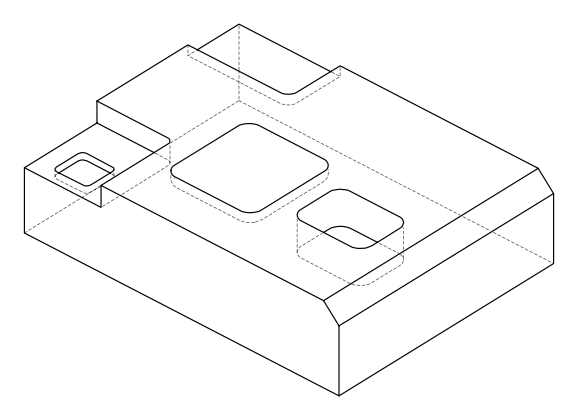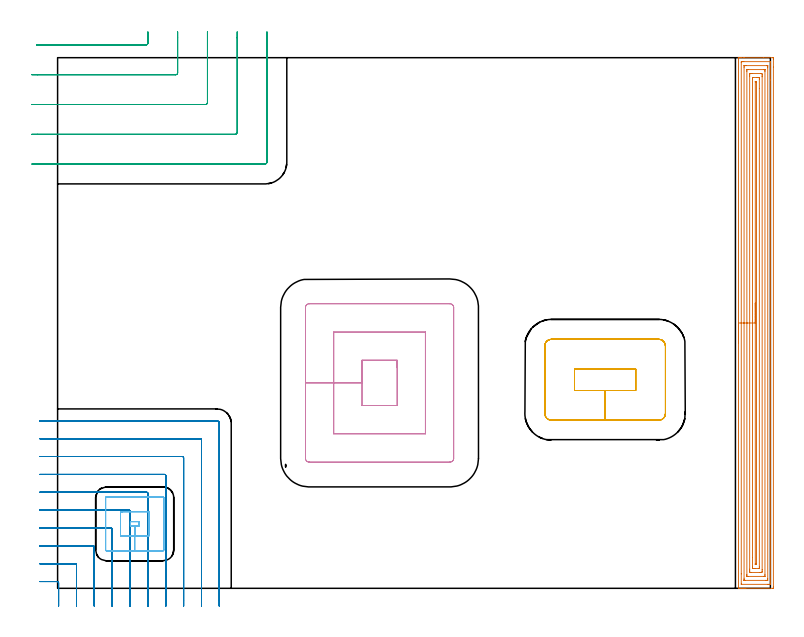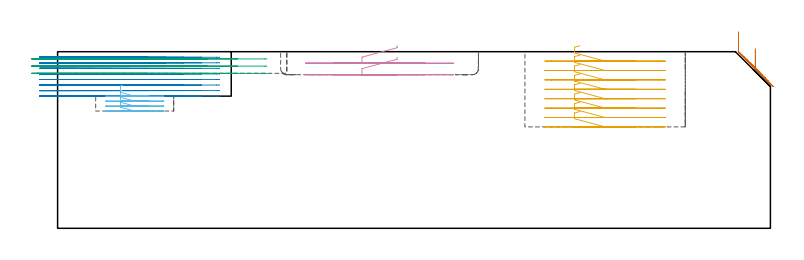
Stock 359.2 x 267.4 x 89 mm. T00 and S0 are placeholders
(PLAN: 6 operations, 5 tool changes, 48 min)
(1 AREA_MILL | FG_CHAMFER_SURFACE | UGT0205_001 | 15.19 min | 41415 mm3)
(2 MILL_CORNER_NOTCH_RECTANGULAR | CORNER_NOTCH_RECTANGULAR | NXT0201_011 | Follow Part, ap 3, ae 75% | 18.33 min | 176944 mm3)
(3 MILL_CORNER_NOTCH_RECTANGULAR_1 | CORNER_NOTCH_RECTANGULAR_1 | UGT0201_094 | Follow Part, ap 5, ae 75% | 4.09 min | 79795 mm3)
(4 MILL_RECTANGULAR_POCKET | POCKET_RECTANGULAR_STRAIGHT | NXT0201_007 | Follow Part, ap 6.25, ae 75% | 2.72 min | 118348 mm3)
(5 MILL_RECTANGULAR_POCKET_1 | POCKET_RECTANGULAR_STRAIGHT_1 | UGT0201_094 | Follow Part, ap 5, ae 75% | 5.73 min | 180369 mm3)
(6 MILL_RECTANGULAR_POCKET_2 | POCKET_RECTANGULAR_STRAIGHT_2 | NXT0201_013 | Follow Part, ap 2.5, ae 75% | 1.97 min | 10774 mm3)
(TOOL UGT0205_001 | Chamfer Mill 20 x 3 x 45 deg. | D20 FL50 Z2)
(TOOL NXT0201_011 | ENDMILL 12mm [2P460-1200-NA 1630] | D12 FL38 Z6)
(TOOL UGT0201_094 | End mill 20 mm | D20 FL38 Z4)
(TOOL NXT0201_007 | ENDMILL 25mm [R216.25-25050GCK54P 1620] | D25 R3 FL54 Z5)
(TOOL NXT0201_013 | ENDMILL 10mm | D10 FL30 Z4)
(OP 1 AREA_MILL)
G17 G21 G94 G90
T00 M6
G54
G17 G0 G90 X343.1 Y123.7 S1061 M3
G43 Z99. H0
G94 G1 Y123.738 Z98.128 F250.
Y123.852 Z97.263
Y124.041 Z96.412
Y124.303 Z95.58
Y124.637 Z94.774
Y125.04 Z94.
Y125.508 Z93.264
Y126.04 Z92.572
Y126.629 Z91.929
Y127.272 Z91.339
Y127.964 Z90.808
Y128.7 Z90.34
Y129.474 Z89.937
Y130.28 Z89.603
Y131.112 Z89.341
Y131.963 Z89.152
Y132.828 Z89.038
Y133.7 Z89.
Y267.231
X343.098 Y267.397 Z88.992
X343.099 Y267.398
X343.429 Y267.4 Z88.67
X343.75 Z88.349
X344.417 Z87.678
X345.631 Z86.466
X346.178 Z85.917
X355.725 Z76.372
X360.264 Z71.834
X360.539 Y267.398 Z71.558
X360.692 Y267.39 Z71.406
X360.699 Y267.236 Z71.399
X360.7 Y266.784 Z71.4
Y262.625
Y0.616
X360.696 Y0.161 Z71.402
X360.692 Y0.01 Z71.406
X360.537 Y0. Z71.56
X346.784 Z85.311
X346.178 Z85.917
X345.63 Z86.466
X345.297 Z86.799
X344.75 Z87.346
X344.417 Z87.678
X343.75 Z88.349
X343.43 Z88.669
X343.099 Y0.002 Z88.992
X343.098 Y0.003
X343.1 Y0.169 Z89.
Y133.7
X344.514 Z87.586
X344.515 Y264.898 Z87.585
X344.516 Y264.998 Z87.584
X344.521 Y265.385 Z87.579
X344.905 Y265.396 Z87.195
X345.297 Y265.398 Z86.803
X345.781 Y265.4 Z86.319
X359.195 Y265.399 Z72.905
X359.226 Y265.398 Z72.874
X359.257 Y265.394 Z72.843
X359.278 Y265.39 Z72.822
X359.279 Y265.366 Z72.821
X359.285 Y265.098 Z72.815
X359.286 Y256.053 Z72.814
X359.285 Y2.502 Z72.815
X359.284 Y2.402 Z72.816
X359.279 Y2.015 Z72.821
X358.895 Y2.004 Z73.205
X358.503 Y2.002 Z73.597
X358.019 Y2. Z74.081
X344.605 Y2.001 Z87.495
X344.575 Y2.002 Z87.525
X344.543 Y2.006 Z87.557
X344.522 Y2.01 Z87.578
X344.521 Y2.034 Z87.579
X344.515 Y2.302 Z87.585
X344.514 Y7.275 Z87.586
Y133.7
X345.928 Z86.172
X345.929 Y262.571 Z86.171
X345.932 Y263.212 Z86.168
X345.934 Y263.337 Z86.166
X345.937 Y263.39 Z86.163
X345.996 Y263.396 Z86.104
X346.178 Y263.398 Z85.922
X346.872 Y263.4 Z85.228
X357.437 Z74.663
X357.622 Y263.397 Z74.478
X357.808 Y263.393 Z74.292
X357.856 Y263.39 Z74.244
X357.865 Y263.361 Z74.235
X357.868 Y263.296 Z74.232
X357.87 Y263.212 Z74.23
X357.871 Y262.959 Z74.229
X357.872 Y262.318 Z74.228
X357.871 Y4.829 Z74.229
X357.868 Y4.188 Z74.232
X357.866 Y4.063 Z74.234
X357.863 Y4.01 Z74.237
X357.804 Y4.004 Z74.296
X357.622 Y4.002 Z74.478
X356.928 Y4. Z75.172
X346.363 Z85.737
X346.178 Y4.003 Z85.922
X345.992 Y4.008 Z86.108
X345.944 Y4.01 Z86.156
X345.935 Y4.039 Z86.165
X345.932 Y4.104 Z86.168
X345.93 Y4.188 Z86.17
X345.929 Y4.441 Z86.171
X345.928 Y5.082 Z86.172
Y133.7
X347.343 Z84.757
Y260.532
X347.346 Y261.132 Z84.754
X347.35 Y261.337 Z84.75
X347.356 Y261.39 Z84.744
X347.404 Y261.393 Z84.696
X347.511 Y261.396 Z84.589
X347.938 Y261.4 Z84.162
X355.887 Z76.213
X356.291 Y261.397 Z75.809
X356.393 Y261.394 Z75.707
X356.441 Y261.39 Z75.659
X356.451 Y261.383 Z75.649
X356.453 Y261.366 Z75.647
X356.455 Y261.268 Z75.645
X356.457 Y260.821 Z75.643
Y260.532
Y6.868
X356.454 Y6.268 Z75.646
X356.45 Y6.063 Z75.65
X356.444 Y6.01 Z75.656
X356.396 Y6.007 Z75.704
X356.289 Y6.004 Z75.811
X355.862 Y6. Z76.238
X347.913 Z84.187
X347.509 Y6.003 Z84.591
X347.408 Y6.006 Z84.692
X347.359 Y6.01 Z84.741
X347.349 Y6.017 Z84.751
X347.348 Y6.034 Z84.752
X347.345 Y6.132 Z84.755
X347.343 Y6.579 Z84.757
Y6.868
Y133.7
X348.757 Z83.343
Y257.915
X348.761 Y258.746 Z83.339
X348.763 Y258.802 Z83.337
X348.819 Y259.39 Z83.281
X349.058 Y259.396 Z83.042
X349.699 Y259.399 Z82.401
X349.935 Y259.4 Z82.165
X354.338 Y259.399 Z77.762
X354.981 Y259.39 Z77.119
X355.037 Y258.746 Z77.063
X355.04 Y258.686 Z77.06
X355.043 Y257.852 Z77.057
Y257.79
Y9.485
X355.039 Y8.654 Z77.061
X355.037 Y8.598 Z77.063
X354.981 Y8.01 Z77.119
X354.742 Y8.004 Z77.358
X354.101 Y8.001 Z77.999
X353.865 Y8. Z78.235
X349.462 Y8.002 Z82.638
X348.819 Y8.01 Z83.281
X348.764 Y8.654 Z83.336
X348.76 Y8.714 Z83.34
X348.757 Y9.547 Z83.343
Y9.61
Y133.7
X350.171 Z81.929
Y256.48
X350.173 Y256.959 Z81.927
X350.177 Y257.368 Z81.923
X350.179 Y257.39 Z81.921
X350.2 Y257.393 Z81.9
X350.254 Y257.397 Z81.846
X350.362 Y257.399 Z81.738
X350.579 Y257.4 Z81.521
X352.34 Y257.399 Z79.76
X352.789 Y257.397 Z79.311
X353.221 Y257.39 Z78.879
X353.622 Y257.364 Z78.478
X353.626 Y256.959 Z78.474
X353.628 Y256.546 Z78.472
X353.629 Y251.834 Z78.471
Y10.92
X353.627 Y10.441 Z78.473
X353.623 Y10.032 Z78.477
X353.621 Y10.01 Z78.479
X353.6 Y10.007 Z78.5
X353.546 Y10.003 Z78.554
X353.438 Y10.001 Z78.662
X353.221 Y10. Z78.879
X351.46 Y10.001 Z80.64
X351.011 Y10.003 Z81.089
X350.579 Y10.01 Z81.521
X350.178 Y10.036 Z81.922
X350.175 Y10.441 Z81.925
X350.172 Y10.854 Z81.928
X350.171 Y15.559 Z81.929
Y133.7
X351.585 Z80.515
X351.586 Y255.173 Z80.514
X351.587 Y255.332 Z80.513
X351.589 Y255.371 Z80.511
X351.591 Y255.385 Z80.509
X351.603 Y255.39 Z80.497
X351.676 Y255.395 Z80.424
X351.788 Y255.398 Z80.312
X352.117 Y255.399 Z79.983
X352.178 Y255.396 Z79.922
X352.196 Y255.392 Z79.904
X352.208 Y255.387 Z79.892
X352.21 Y255.362 Z79.89
X352.213 Y255.302 Z79.887
X352.214 Y255.173 Z79.886
X352.215 Y255.046 Z79.885
X352.214 Y12.227 Z79.886
X352.213 Y12.068 Z79.887
X352.21 Y12.029 Z79.89
X352.209 Y12.015 Z79.891
X352.197 Y12.01 Z79.903
X352.124 Y12.005 Z79.976
X352.012 Y12.002 Z80.088
X351.683 Y12.001 Z80.417
X351.622 Y12.004 Z80.478
X351.604 Y12.008 Z80.496
X351.592 Y12.014 Z80.508
X351.59 Y12.038 Z80.51
X351.587 Y12.098 Z80.513
X351.586 Y12.227 Z80.514
X351.585 Y12.354 Z80.515
Y133.7
Y134.572 Z80.553
Y135.436 Z80.667
Y136.288 Z80.855
Y137.12 Z81.118
Y137.926 Z81.452
Y138.7 Z81.854
Y139.436 Z82.323
Y140.128 Z82.854
Y140.771 Z83.444
Y141.36 Z84.087
Y141.891 Z84.779
Y142.36 Z85.515
Y142.763 Z86.289
Y143.097 Z87.094
Y143.359 Z87.927
Y143.548 Z88.778
Y143.662 Z89.643
Y143.7 Z90.515
G0 Z99.
M5
M2
(OP 2 MILL_CORNER_NOTCH_RECTANGULAR)
G17 G21 G94 G90
T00 M6
G54
G17 G0 G90 X0.5 Y-9. S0 M3
G43 Z99. H1
Z86.2
G94 G1 Y-6. F250.
Y2.806 F500.
G3 X-0.094 Y3.4 R0.6
G1 X-6.
X-9. F250.
G0 Z99.
X9.5 Y-9.
Z86.2
G1 Y-6.
Y11.805 F500.
G3 X8.905 Y12.4 R0.6
G1 X-6.
X-9. F250.
G0 Z99.
X18.5 Y-9.
Z86.2
G1 Y-6.
Y20.805 F500.
G3 X17.905 Y21.4 R0.6
G1 X-6.
X-9. F250.
G0 Z99.
X27.5 Y-9.
Z86.2
G1 Y-6.
Y29.805 F500.
G3 X26.905 Y30.4 R0.6
G1 X-6.
X-9. F250.
G0 Z99.
X36.5 Y-9.
Z86.2
G1 Y-6.
Y38.804 F500.
G3 X35.904 Y39.4 R0.6
G1 X-6.
X-9. F250.
G0 Z99.
X45.5 Y-9.
Z86.2
G1 Y-6.
Y47.804 F500.
G3 X44.904 Y48.4 R0.6
G1 X-6.
X-9. F250.
G0 Z99.
X54.5 Y-9.
Z86.2
G1 Y-6.
Y56.804 F500.
G3 X53.904 Y57.4 R0.6
G1 X-6.
X-9. F250.
G0 Z99.
X63.5 Y-9.
Z86.2
G1 Y-6.
Y65.804 F500.
G3 X62.904 Y66.4 R0.6
G1 X-6.
X-9. F250.
G0 Z99.
X72.5 Y-9.
Z86.2
G1 Y-6.
Y74.803 F500.
G3 X71.903 Y75.4 R0.6
G1 X-6.
X-9. F250.
G0 Z99.
X81.5 Y-9.
Z86.2
G1 Y-6.
Y83.1 F500.
G3 X80.2 Y84.4 R1.3
G1 X-6.
X-9. F250.
G0 Z99.
X0.5 Y-9.
Z83.4
G1 Y-6.
Y2.806 F500.
G3 X-0.094 Y3.4 R0.6
G1 X-6.
X-9. F250.
G0 Z99.
X9.5 Y-9.
Z83.4
G1 Y-6.
Y11.805 F500.
G3 X8.905 Y12.4 R0.6
G1 X-6.
X-9. F250.
G0 Z99.
X18.5 Y-9.
Z83.4
G1 Y-6.
Y20.805 F500.
G3 X17.905 Y21.4 R0.6
G1 X-6.
X-9. F250.
G0 Z99.
X27.5 Y-9.
Z83.4
G1 Y-6.
Y29.805 F500.
G3 X26.905 Y30.4 R0.6
G1 X-6.
X-9. F250.
G0 Z99.
X36.5 Y-9.
Z83.4
G1 Y-6.
Y38.804 F500.
G3 X35.904 Y39.4 R0.6
G1 X-6.
X-9. F250.
G0 Z99.
X45.5 Y-9.
Z83.4
G1 Y-6.
Y47.804 F500.
G3 X44.904 Y48.4 R0.6
G1 X-6.
X-9. F250.
G0 Z99.
X54.5 Y-9.
Z83.4
G1 Y-6.
Y56.804 F500.
G3 X53.904 Y57.4 R0.6
G1 X-6.
X-9. F250.
G0 Z99.
X63.5 Y-9.
Z83.4
G1 Y-6.
Y65.804 F500.
G3 X62.904 Y66.4 R0.6
G1 X-6.
X-9. F250.
G0 Z99.
X72.5 Y-9.
Z83.4
G1 Y-6.
Y74.803 F500.
G3 X71.903 Y75.4 R0.6
G1 X-6.
X-9. F250.
G0 Z99.
X81.5 Y-9.
Z83.4
G1 Y-6.
Y83.1 F500.
G3 X80.2 Y84.4 R1.3
G1 X-6.
X-9. F250.
G0 Z99.
X0.5 Y-9.
Z80.6
G1 Y-6.
Y2.806 F500.
G3 X-0.094 Y3.4 R0.6
G1 X-6.
X-9. F250.
G0 Z99.
X9.5 Y-9.
Z80.6
G1 Y-6.
Y11.805 F500.
G3 X8.905 Y12.4 R0.6
G1 X-6.
X-9. F250.
G0 Z99.
X18.5 Y-9.
Z80.6
G1 Y-6.
Y20.805 F500.
G3 X17.905 Y21.4 R0.6
G1 X-6.
X-9. F250.
G0 Z99.
X27.5 Y-9.
Z80.6
G1 Y-6.
Y29.805 F500.
G3 X26.905 Y30.4 R0.6
G1 X-6.
X-9. F250.
G0 Z99.
X36.5 Y-9.
Z80.6
G1 Y-6.
Y38.804 F500.
G3 X35.904 Y39.4 R0.6
G1 X-6.
X-9. F250.
G0 Z99.
X45.5 Y-9.
Z80.6
G1 Y-6.
Y47.804 F500.
G3 X44.904 Y48.4 R0.6
G1 X-6.
X-9. F250.
G0 Z99.
X54.5 Y-9.
Z80.6
G1 Y-6.
Y56.804 F500.
G3 X53.904 Y57.4 R0.6
G1 X-6.
X-9. F250.
G0 Z99.
X63.5 Y-9.
Z80.6
G1 Y-6.
Y65.804 F500.
G3 X62.904 Y66.4 R0.6
G1 X-6.
X-9. F250.
G0 Z99.
X72.5 Y-9.
Z80.6
G1 Y-6.
Y74.803 F500.
G3 X71.903 Y75.4 R0.6
G1 X-6.
X-9. F250.
G0 Z99.
X81.5 Y-9.
Z80.6
G1 Y-6.
Y83.1 F500.
G3 X80.2 Y84.4 R1.3
G1 X-6.
X-9. F250.
G0 Z99.
X0.5 Y-9.
Z77.8
G1 Y-6.
Y2.806 F500.
G3 X-0.094 Y3.4 R0.6
G1 X-6.
X-9. F250.
G0 Z99.
X9.5 Y-9.
Z77.8
G1 Y-6.
Y11.805 F500.
G3 X8.905 Y12.4 R0.6
G1 X-6.
X-9. F250.
G0 Z99.
X18.5 Y-9.
Z77.8
G1 Y-6.
Y20.805 F500.
G3 X17.905 Y21.4 R0.6
G1 X-6.
X-9. F250.
G0 Z99.
X27.5 Y-9.
Z77.8
G1 Y-6.
Y29.805 F500.
G3 X26.905 Y30.4 R0.6
G1 X-6.
X-9. F250.
G0 Z99.
X36.5 Y-9.
Z77.8
G1 Y-6.
Y38.804 F500.
G3 X35.904 Y39.4 R0.6
G1 X-6.
X-9. F250.
G0 Z99.
X45.5 Y-9.
Z77.8
G1 Y-6.
Y47.804 F500.
G3 X44.904 Y48.4 R0.6
G1 X-6.
X-9. F250.
G0 Z99.
X54.5 Y-9.
Z77.8
G1 Y-6.
Y56.804 F500.
G3 X53.904 Y57.4 R0.6
G1 X-6.
X-9. F250.
G0 Z99.
X63.5 Y-9.
Z77.8
G1 Y-6.
Y65.804 F500.
G3 X62.904 Y66.4 R0.6
G1 X-6.
X-9. F250.
G0 Z99.
X72.5 Y-9.
Z77.8
G1 Y-6.
Y74.803 F500.
G3 X71.903 Y75.4 R0.6
G1 X-6.
X-9. F250.
G0 Z99.
X81.5 Y-9.
Z77.8
G1 Y-6.
Y83.1 F500.
G3 X80.2 Y84.4 R1.3
G1 X-6.
X-9. F250.
G0 Z99.
X0.5 Y-9.
Z75.
G1 Y-6.
Y2.806 F500.
G3 X-0.094 Y3.4 R0.6
G1 X-6.
X-9. F250.
G0 Z99.
X9.5 Y-9.
Z75.
G1 Y-6.
Y11.805 F500.
G3 X8.905 Y12.4 R0.6
G1 X-6.
X-9. F250.
G0 Z99.
X18.5 Y-9.
Z75.
G1 Y-6.
Y20.805 F500.
G3 X17.905 Y21.4 R0.6
G1 X-6.
X-9. F250.
G0 Z99.
X27.5 Y-9.
Z75.
G1 Y-6.
Y29.805 F500.
G3 X26.905 Y30.4 R0.6
G1 X-6.
X-9. F250.
G0 Z99.
X36.5 Y-9.
Z75.
G1 Y-6.
Y38.804 F500.
G3 X35.904 Y39.4 R0.6
G1 X-6.
X-9. F250.
G0 Z99.
X45.5 Y-9.
Z75.
G1 Y-6.
Y47.804 F500.
G3 X44.904 Y48.4 R0.6
G1 X-6.
X-9. F250.
G0 Z99.
X54.5 Y-9.
Z75.
G1 Y-6.
Y56.804 F500.
G3 X53.904 Y57.4 R0.6
G1 X-6.
X-9. F250.
G0 Z99.
X63.5 Y-9.
Z75.
G1 Y-6.
Y65.804 F500.
G3 X62.904 Y66.4 R0.6
G1 X-6.
X-9. F250.
G0 Z99.
X72.5 Y-9.
Z75.
G1 Y-6.
Y74.803 F500.
G3 X71.903 Y75.4 R0.6
G1 X-6.
X-9. F250.
G0 Z99.
X81.5 Y-9.
Z75.
G1 Y-6.
Y83.1 F500.
G3 X80.2 Y84.4 R1.3
G1 X-6.
X-9. F250.
G0 Z99.
X0.5 Y-9.
Z72.2
G1 Y-6.
Y2.806 F500.
G3 X-0.094 Y3.4 R0.6
G1 X-6.
X-9. F250.
G0 Z99.
X9.5 Y-9.
Z72.2
G1 Y-6.
Y11.805 F500.
G3 X8.905 Y12.4 R0.6
G1 X-6.
X-9. F250.
G0 Z99.
X18.5 Y-9.
Z72.2
G1 Y-6.
Y20.805 F500.
G3 X17.905 Y21.4 R0.6
G1 X-6.
X-9. F250.
G0 Z99.
X27.5 Y-9.
Z72.2
G1 Y-6.
Y29.805 F500.
G3 X26.905 Y30.4 R0.6
G1 X-6.
X-9. F250.
G0 Z99.
X36.5 Y-9.
Z72.2
G1 Y-6.
Y38.804 F500.
G3 X35.904 Y39.4 R0.6
G1 X-6.
X-9. F250.
G0 Z99.
X45.5 Y-9.
Z72.2
G1 Y-6.
Y47.804 F500.
G3 X44.904 Y48.4 R0.6
G1 X-6.
X-9. F250.
G0 Z99.
X54.5 Y-9.
Z72.2
G1 Y-6.
Y56.804 F500.
G3 X53.904 Y57.4 R0.6
G1 X-6.
X-9. F250.
G0 Z99.
X63.5 Y-9.
Z72.2
G1 Y-6.
Y65.804 F500.
G3 X62.904 Y66.4 R0.6
G1 X-6.
X-9. F250.
G0 Z99.
X72.5 Y-9.
Z72.2
G1 Y-6.
Y74.803 F500.
G3 X71.903 Y75.4 R0.6
G1 X-6.
X-9. F250.
G0 Z99.
X81.5 Y-9.
Z72.2
G1 Y-6.
Y83.1 F500.
G3 X80.2 Y84.4 R1.3
G1 X-6.
X-9. F250.
G0 Z99.
X0.5 Y-9.
Z69.4
G1 Y-6.
Y2.806 F500.
G3 X-0.094 Y3.4 R0.6
G1 X-6.
X-9. F250.
G0 Z99.
X9.5 Y-9.
Z69.4
G1 Y-6.
Y11.805 F500.
G3 X8.905 Y12.4 R0.6
G1 X-6.
X-9. F250.
G0 Z99.
X18.5 Y-9.
Z69.4
G1 Y-6.
Y20.805 F500.
G3 X17.905 Y21.4 R0.6
G1 X-6.
X-9. F250.
G0 Z99.
X27.5 Y-9.
Z69.4
G1 Y-6.
Y29.805 F500.
G3 X26.905 Y30.4 R0.6
G1 X-6.
X-9. F250.
G0 Z99.
X36.5 Y-9.
Z69.4
G1 Y-6.
Y38.804 F500.
G3 X35.904 Y39.4 R0.6
G1 X-6.
X-9. F250.
G0 Z99.
X45.5 Y-9.
Z69.4
G1 Y-6.
Y47.804 F500.
G3 X44.904 Y48.4 R0.6
G1 X-6.
X-9. F250.
G0 Z99.
X54.5 Y-9.
Z69.4
G1 Y-6.
Y56.804 F500.
G3 X53.904 Y57.4 R0.6
G1 X-6.
X-9. F250.
G0 Z99.
X63.5 Y-9.
Z69.4
G1 Y-6.
Y65.804 F500.
G3 X62.904 Y66.4 R0.6
G1 X-6.
X-9. F250.
G0 Z99.
X72.5 Y-9.
Z69.4
G1 Y-6.
Y74.803 F500.
G3 X71.903 Y75.4 R0.6
G1 X-6.
X-9. F250.
G0 Z99.
X81.5 Y-9.
Z69.4
G1 Y-6.
Y83.1 F500.
G3 X80.2 Y84.4 R1.3
G1 X-6.
X-9. F250.
G0 Z99.
X0.5 Y-9.
Z66.6
G1 Y-6.
Y2.806 F500.
G3 X-0.094 Y3.4 R0.6
G1 X-6.
X-9. F250.
G0 Z99.
X9.5 Y-9.
Z66.6
G1 Y-6.
Y11.805 F500.
G3 X8.905 Y12.4 R0.6
G1 X-6.
X-9. F250.
G0 Z99.
X18.5 Y-9.
Z66.6
G1 Y-6.
Y20.805 F500.
G3 X17.905 Y21.4 R0.6
G1 X-6.
X-9. F250.
G0 Z99.
X27.5 Y-9.
Z66.6
G1 Y-6.
Y29.805 F500.
G3 X26.905 Y30.4 R0.6
G1 X-6.
X-9. F250.
G0 Z99.
X36.5 Y-9.
Z66.6
G1 Y-6.
Y38.804 F500.
G3 X35.904 Y39.4 R0.6
G1 X-6.
X-9. F250.
G0 Z99.
X45.5 Y-9.
Z66.6
G1 Y-6.
Y47.804 F500.
G3 X44.904 Y48.4 R0.6
G1 X-6.
X-9. F250.
G0 Z99.
X54.5 Y-9.
Z66.6
G1 Y-6.
Y56.804 F500.
G3 X53.904 Y57.4 R0.6
G1 X-6.
X-9. F250.
G0 Z99.
X63.5 Y-9.
Z66.6
G1 Y-6.
Y65.804 F500.
G3 X62.904 Y66.4 R0.6
G1 X-6.
X-9. F250.
G0 Z99.
X72.5 Y-9.
Z66.6
G1 Y-6.
Y74.803 F500.
G3 X71.903 Y75.4 R0.6
G1 X-6.
X-9. F250.
G0 Z99.
X81.5 Y-9.
Z66.6
G1 Y-6.
Y83.1 F500.
G3 X80.2 Y84.4 R1.3
G1 X-6.
X-9. F250.
G0 Z99.
M5
M2
(OP 3 MILL_CORNER_NOTCH_RECTANGULAR_1)
G17 G21 G94 G90
T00 M6
G54
G17 G0 G90 X-10.684 Y273.8 S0 M3
G43 Z99. H0
Z85.367
G94 G1 X-7.684 F250.
X44.506 F500.
G3 X45.5 Y274.794 R1.
G1 Y277.4
Y280.4 F250.
G0 Z99.
X-13. Y258.8
Z85.367
G1 X-10.
X59.505 F500.
G3 X60.5 Y259.795 R1.
G1 Y277.4
Y280.4 F250.
G0 Z99.
X-13. Y243.8
Z85.367
G1 X-10.
X74.505 F500.
G3 X75.5 Y244.795 R1.
G1 Y277.4
Y280.4 F250.
G0 Z99.
X-13. Y228.8
Z85.367
G1 X-10.
X89.505 F500.
G3 X90.5 Y229.795 R1.
G1 Y277.4
Y280.4 F250.
G0 Z99.
X-13. Y213.8
Z85.367
G1 X-10.
X104.504 F500.
G3 X105.5 Y214.796 R1.
G1 Y277.4
Y280.4 F250.
G0 Z99.
X-10.684 Y273.8
Z81.733
G1 X-7.684
X44.506 F500.
G3 X45.5 Y274.794 R1.
G1 Y277.4
Y280.4 F250.
G0 Z99.
X-13. Y258.8
Z81.733
G1 X-10.
X59.505 F500.
G3 X60.5 Y259.795 R1.
G1 Y277.4
Y280.4 F250.
G0 Z99.
X-13. Y243.8
Z81.733
G1 X-10.
X74.505 F500.
G3 X75.5 Y244.795 R1.
G1 Y277.4
Y280.4 F250.
G0 Z99.
X-13. Y228.8
Z81.733
G1 X-10.
X89.505 F500.
G3 X90.5 Y229.795 R1.
G1 Y277.4
Y280.4 F250.
G0 Z99.
X-13. Y213.8
Z81.733
G1 X-10.
X104.504 F500.
G3 X105.5 Y214.796 R1.
G1 Y277.4
Y280.4 F250.
G0 Z99.
X-10.684 Y273.8
Z78.1
G1 X-7.684
X44.506 F500.
G3 X45.5 Y274.794 R1.
G1 Y277.4
Y280.4 F250.
G0 Z99.
X-13. Y258.8
Z78.1
G1 X-10.
X59.505 F500.
G3 X60.5 Y259.795 R1.
G1 Y277.4
Y280.4 F250.
G0 Z99.
X-13. Y243.8
Z78.1
G1 X-10.
X74.505 F500.
G3 X75.5 Y244.795 R1.
G1 Y277.4
Y280.4 F250.
G0 Z99.
X-13. Y228.8
Z78.1
G1 X-10.
X89.505 F500.
G3 X90.5 Y229.795 R1.
G1 Y277.4
Y280.4 F250.
G0 Z99.
X-13. Y213.8
Z78.1
G1 X-10.
X104.504 F500.
G3 X105.5 Y214.796 R1.
G1 Y277.4
Y280.4 F250.
G0 Z99.
M5
M2
(OP 4 MILL_RECTANGULAR_POCKET)
G17 G21 G94 G90
T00 M6
G54
G17 G0 G90 X171.1 Y111.158 S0 M3
G43 Z99. H1
Z92.
G94 G1 Y114.9 Z90.997 F250.
X153.4 Z86.255
Y103.5 Z83.2
Y92.1 F500.
X171.1
Y114.9
X153.4
Y103.5
X139.15
Y77.85
X185.35
Y129.15
X139.15
Y103.5
X124.9
Y65.5
G3 X126.8 Y63.6 R1.9
G1 X197.7
G3 X199.6 Y65.5 R1.9
G1 Y141.5
G3 X197.7 Y143.4 R1.9
G1 X126.8
G3 X124.9 Y141.5 R1.9
G1 Y103.5
Y102.5
G0 X171.1 Y111.158 Z86.2
G1 Y114.9 Z85.197 F250.
X153.4 Z80.455
Y103.5 Z77.4
Y92.1 F500.
X171.1
Y114.9
X153.4
Y103.5
X139.15
Y77.85
X185.35
Y129.15
X139.15
Y103.5
X124.9
Y65.5
G3 X126.8 Y63.6 R1.9
G1 X197.7
G3 X199.6 Y65.5 R1.9
G1 Y141.5
G3 X197.7 Y143.4 R1.9
G1 X126.8
G3 X124.9 Y141.5 R1.9
G1 Y103.5
Y102.5
G0 Z99.
M5
M2
(OP 5 MILL_RECTANGULAR_POCKET_1)
G17 G21 G94 G90
T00 M6
G54
G17 G0 G90 X263.177 Y110.5 S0 M3
G43 Z99. H0
Z92.
G94 G1 X260.5 Z91.283 F250.
Y99.7 Z88.389
X275.9 Z84.262
X291.3 F500.
Y110.5
X260.5
Y99.7
X275.9
Y84.7
X302.9
G3 X306.3 Y88.1 R3.4
G1 Y122.1
G3 X302.9 Y125.5 R3.4
G1 X248.9
G3 X245.5 Y122.1 R3.4
G1 Y88.1
G3 X248.9 Y84.7 R3.4
G1 X275.9
X276.9
G0 X263.177 Y110.5 Z87.262
G1 X260.5 Z86.545 F250.
Y99.7 Z83.651
X275.9 Z79.525
X291.3 F500.
Y110.5
X260.5
Y99.7
X275.9
Y84.7
X302.9
G3 X306.3 Y88.1 R3.4
G1 Y122.1
G3 X302.9 Y125.5 R3.4
G1 X248.9
G3 X245.5 Y122.1 R3.4
G1 Y88.1
G3 X248.9 Y84.7 R3.4
G1 X275.9
X276.9
G0 X263.177 Y110.5 Z82.525
G1 X260.5 Z81.808 F250.
Y99.7 Z78.914
X275.9 Z74.787
X291.3 F500.
Y110.5
X260.5
Y99.7
X275.9
Y84.7
X302.9
G3 X306.3 Y88.1 R3.4
G1 Y122.1
G3 X302.9 Y125.5 R3.4
G1 X248.9
G3 X245.5 Y122.1 R3.4
G1 Y88.1
G3 X248.9 Y84.7 R3.4
G1 X275.9
X276.9
G0 X263.177 Y110.5 Z77.787
G1 X260.5 Z77.07 F250.
Y99.7 Z74.176
X275.9 Z70.05
X291.3 F500.
Y110.5
X260.5
Y99.7
X275.9
Y84.7
X302.9
G3 X306.3 Y88.1 R3.4
G1 Y122.1
G3 X302.9 Y125.5 R3.4
G1 X248.9
G3 X245.5 Y122.1 R3.4
G1 Y88.1
G3 X248.9 Y84.7 R3.4
G1 X275.9
X276.9
G0 X263.177 Y110.5 Z73.05
G1 X260.5 Z72.333 F250.
Y99.7 Z69.439
X275.9 Z65.312
X291.3 F500.
Y110.5
X260.5
Y99.7
X275.9
Y84.7
X302.9
G3 X306.3 Y88.1 R3.4
G1 Y122.1
G3 X302.9 Y125.5 R3.4
G1 X248.9
G3 X245.5 Y122.1 R3.4
G1 Y88.1
G3 X248.9 Y84.7 R3.4
G1 X275.9
X276.9
G0 X263.177 Y110.5 Z68.312
G1 X260.5 Z67.595 F250.
Y99.7 Z64.701
X275.9 Z60.575
X291.3 F500.
Y110.5
X260.5
Y99.7
X275.9
Y84.7
X302.9
G3 X306.3 Y88.1 R3.4
G1 Y122.1
G3 X302.9 Y125.5 R3.4
G1 X248.9
G3 X245.5 Y122.1 R3.4
G1 Y88.1
G3 X248.9 Y84.7 R3.4
G1 X275.9
X276.9
G0 X263.177 Y110.5 Z63.575
G1 X260.5 Z62.858 F250.
Y99.7 Z59.964
X275.9 Z55.837
X291.3 F500.
Y110.5
X260.5
Y99.7
X275.9
Y84.7
X302.9
G3 X306.3 Y88.1 R3.4
G1 Y122.1
G3 X302.9 Y125.5 R3.4
G1 X248.9
G3 X245.5 Y122.1 R3.4
G1 Y88.1
G3 X248.9 Y84.7 R3.4
G1 X275.9
X276.9
G0 X263.177 Y110.5 Z58.837
G1 X260.5 Z58.12 F250.
Y99.7 Z55.226
X275.9 Z51.1
X291.3 F500.
Y110.5
X260.5
Y99.7
X275.9
Y84.7
X302.9
G3 X306.3 Y88.1 R3.4
G1 Y122.1
G3 X302.9 Y125.5 R3.4
G1 X248.9
G3 X245.5 Y122.1 R3.4
G1 Y88.1
G3 X248.9 Y84.7 R3.4
G1 X275.9
X276.9
G0 Z99.
M5
M2
(OP 6 MILL_RECTANGULAR_POCKET_2)
G17 G21 G94 G90
T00 M6
G54
G17 G0 G90 X32.845 Y38.6 S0 M3
G43 Z99. H0
Z72.067
G94 G1 X31.7 Z71.76 F250.
Y26.4 Z68.491
X38.85 Z66.575
Y31.4
X41. F500.
Y33.6
X36.7
Y31.4
X38.85
Y26.4
X46.
Y38.6
X31.7
Y26.4
X38.85
Y18.9
X53.1
G3 X53.5 Y19.3 R0.4
G1 Y45.7
G3 X53.1 Y46.1 R0.4
G1 X24.6
G3 X24.2 Y45.7 R0.4
G1 Y19.3
G3 X24.6 Y18.9 R0.4
G1 X38.85
X39.85
G0 X32.845 Y38.6 Z69.575
G1 X31.7 Z69.268 F250.
Y26.4 Z65.999
X38.85 Z64.083
Y31.4
X41. F500.
Y33.6
X36.7
Y31.4
X38.85
Y26.4
X46.
Y38.6
X31.7
Y26.4
X38.85
Y18.9
X53.1
G3 X53.5 Y19.3 R0.4
G1 Y45.7
G3 X53.1 Y46.1 R0.4
G1 X24.6
G3 X24.2 Y45.7 R0.4
G1 Y19.3
G3 X24.6 Y18.9 R0.4
G1 X38.85
X39.85
G0 X32.845 Y38.6 Z67.083
G1 X31.7 Z66.776 F250.
Y26.4 Z63.507
X38.85 Z61.592
Y31.4
X41. F500.
Y33.6
X36.7
Y31.4
X38.85
Y26.4
X46.
Y38.6
X31.7
Y26.4
X38.85
Y18.9
X53.1
G3 X53.5 Y19.3 R0.4
G1 Y45.7
G3 X53.1 Y46.1 R0.4
G1 X24.6
G3 X24.2 Y45.7 R0.4
G1 Y19.3
G3 X24.6 Y18.9 R0.4
G1 X38.85
X39.85
G0 X32.845 Y38.6 Z64.592
G1 X31.7 Z64.285 F250.
Y26.4 Z61.016
X38.85 Z59.1
Y31.4
X41. F500.
Y33.6
X36.7
Y31.4
X38.85
Y26.4
X46.
Y38.6
X31.7
Y26.4
X38.85
Y18.9
X53.1
G3 X53.5 Y19.3 R0.4
G1 Y45.7
G3 X53.1 Y46.1 R0.4
G1 X24.6
G3 X24.2 Y45.7 R0.4
G1 Y19.3
G3 X24.6 Y18.9 R0.4
G1 X38.85
X39.85
G0 Z99.
M5
M2
